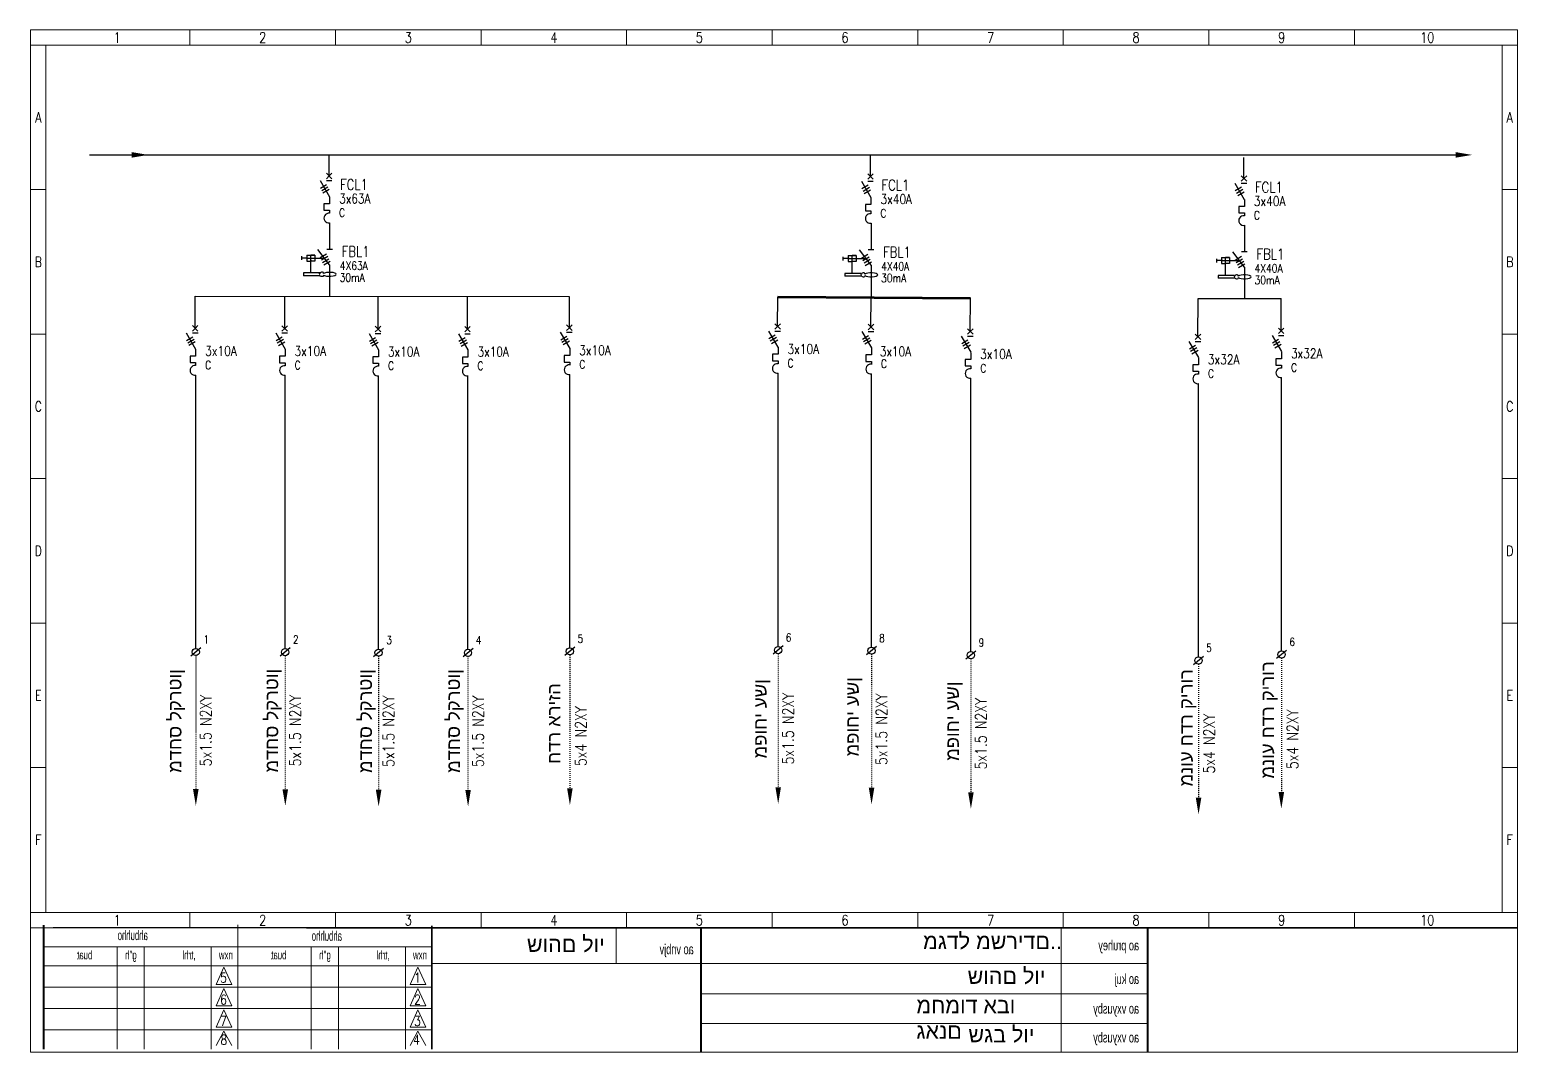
# Model space of a CAD drawing. Header units: millimetres. Extents: x 46170 to 87148, y 12751 to 40933.
# Drawn here: x 74065 to 78527, y 16888 to 19956 of the extents above; entities that cross this region are included whole.
import ezdxf
from ezdxf.enums import TextEntityAlignment as Align

# ---------------------------------------------------------------- set-up
doc = ezdxf.new("R2010")
doc.units = ezdxf.units.MM
doc.linetypes.add('ACAD_ISO03W100', pattern=[30, 12, -18])
doc.layers.add('A3', color=3, linetype='Continuous')
doc.styles.add('ROMANS', font='romans.shx')
doc.styles.get("Standard").update_dxf_attribs({"font": 'arial.ttf'})
doc.styles.add('TECHNO_M', font='techno_m.shx')

msp = doc.modelspace()

# ---------------------------------------------------------------- linework, layer by layer
at = {"color": 7, "linetype": 'ByBlock', "lineweight": 13, "ltscale": 2}
for p, q in [((74067.3, 16891.1), (74067.3, 19956.5)), ((74067.3, 19956.5), (78524.4, 19956.5)), ((74067.3, 16891.1), (74067.3, 19956.5)), ((74067.3, 19956.5), (78524.4, 19956.5)), ((78478.3, 19909.9), (78478.3, 17310.4)), ((74067.3, 17310.4), (78524.4, 17310.4)), ((74688.2, 17272.9), (74688.2, 16900.1)), ((75822.9, 17262.8), (75822.9, 17157.7)), ((77156.9, 17261.7), (77156.9, 16891.1)), ((74326.4, 17207.2), (74326.4, 16900.1)), ((74408.1, 17207.2), (74408.1, 16900.1)), ((74608.9, 17207.2), (74608.9, 16900.1)), ((74908.2, 17207.2), (74908.2, 16900.1)), ((74990, 17207.2), (74990, 16900.1)), ((75190.8, 17207.2), (75190.8, 16900.1))]:
    msp.add_line(p, q, dxfattribs=at)
at = {"color": 7, "linetype": 'ByBlock', "lineweight": 13}
for p, q in [((74544.8, 19956.5), (74544.8, 19909.9)), ((74544.8, 19956.5), (74544.8, 19909.9)), ((74544.8, 19956.5), (74544.8, 19909.9)), ((74544.8, 19956.5), (74544.8, 19909.9)), ((74981.2, 19956.5), (74981.2, 19909.9)), ((74981.2, 19956.5), (74981.2, 19909.9)), ((74981.2, 19956.5), (74981.2, 19909.9)), ((74981.2, 19956.5), (74981.2, 19909.9)), ((75417.6, 19956.5), (75417.6, 19909.9)), ((75417.6, 19956.5), (75417.6, 19909.9)), ((75417.6, 19956.5), (75417.6, 19909.9)), ((75417.6, 19956.5), (75417.6, 19909.9)), ((75854, 19956.5), (75854, 19909.9)), ((75854, 19956.5), (75854, 19909.9)), ((75854, 19956.5), (75854, 19909.9)), ((75854, 19956.5), (75854, 19909.9)), ((76290.4, 19956.5), (76290.4, 19909.9)), ((76290.4, 19956.5), (76290.4, 19909.9)), ((76290.4, 19956.5), (76290.4, 19909.9)), ((76290.4, 19956.5), (76290.4, 19909.9)), ((76726.8, 19956.5), (76726.8, 19909.9)), ((76726.8, 19956.5), (76726.8, 19909.9)), ((77163.2, 19956.5), (77163.2, 19909.9)), ((77163.2, 19956.5), (77163.2, 19909.9)), ((77599.6, 19956.5), (77599.6, 19909.9)), ((77599.6, 19956.5), (77599.6, 19909.9)), ((78036, 19956.5), (78036, 19909.9)), ((78036, 19956.5), (78036, 19909.9)), ((74067.3, 19909.9), (78524.4, 19909.9)), ((74067.3, 19477.2), (74113.3, 19477.2)), ((78478.3, 19477.2), (78524.4, 19477.2)), ((74067.3, 19044.1), (74113.3, 19044.1)), ((78478.3, 19044.1), (78524.4, 19044.1)), ((74067.3, 18610.9), (74113.3, 18610.9)), ((78478.3, 18610.9), (78524.4, 18610.9)), ((74067.3, 18177.8), (74113.3, 18177.8)), ((74067.3, 18177.8), (74113.3, 18177.8)), ((78478.3, 18177.8), (78524.4, 18177.8)), ((74067.3, 17744.6), (74113.3, 17744.6)), ((78478.3, 17744.6), (78524.4, 17744.6)), ((74544.8, 17310.4), (74544.8, 17263.8)), ((74544.8, 17310.4), (74544.8, 17263.8)), ((74544.8, 17310.4), (74544.8, 17263.8)), ((74544.8, 17310.4), (74544.8, 17263.8)), ((74981.2, 17310.4), (74981.2, 17263.8)), ((74981.2, 17310.4), (74981.2, 17263.8)), ((74981.2, 17310.4), (74981.2, 17263.8)), ((74981.2, 17310.4), (74981.2, 17263.8)), ((75417.6, 17310.4), (75417.6, 17263.8)), ((75417.6, 17310.4), (75417.6, 17263.8)), ((75417.6, 17310.4), (75417.6, 17263.8)), ((75417.6, 17310.4), (75417.6, 17263.8)), ((75854, 17310.4), (75854, 17263.8)), ((75854, 17310.4), (75854, 17263.8)), ((75854, 17310.4), (75854, 17263.8)), ((75854, 17310.4), (75854, 17263.8)), ((76290.4, 17310.4), (76290.4, 17263.8)), ((76290.4, 17310.4), (76290.4, 17263.8)), ((76290.4, 17310.4), (76290.4, 17263.8)), ((76290.4, 17310.4), (76290.4, 17263.8)), ((76726.8, 17310.4), (76726.8, 17263.8)), ((76726.8, 17310.4), (76726.8, 17263.8)), ((77163.2, 17310.4), (77163.2, 17263.8)), ((77163.2, 17310.4), (77163.2, 17263.8)), ((77599.6, 17310.4), (77599.6, 17263.8)), ((77599.6, 17310.4), (77599.6, 17263.8)), ((78036, 17310.4), (78036, 17263.8)), ((78036, 17310.4), (78036, 17263.8))]:
    msp.add_line(p, q, dxfattribs=at)
at = {"color": 7, "linetype": 'Continuous', "lineweight": 13}
for p, q in [((74113.3, 19909.9), (74113.3, 17310.4)), ((75270.1, 17207.2), (74106.4, 17207.2)), ((74688.2, 17207.2), (74688.2, 17207.2)), ((75270.1, 17207.2), (75270.1, 17207.2)), ((75270.1, 17150.7), (74106.4, 17150.7)), ((77416.3, 17157.7), (75270.1, 17157.7)), ((75270.1, 17086.7), (74106.4, 17086.7)), ((75270.1, 17022.6), (74106.4, 17022.6)), ((75270.1, 16958.6), (74106.4, 16958.6)), ((74688.2, 16958.6), (74688.2, 16958.6))]:
    msp.add_line(p, q, dxfattribs=at)
at = {"color": 0, "linetype": 'ByBlock', "ltscale": 2}
for p, q in [((74244.1, 19581.3), (78339, 19581.3)), ((74962.2, 19518.1), (74962.2, 19581.3)), ((76585.3, 19516.5), (76585.3, 19579.8)), ((77704.7, 19510.4), (77704.7, 19573.7)), ((74560.8, 19061.4), (74561, 19157.8)), ((75682.5, 19155.5), (74562.4, 19156.7)), ((74829, 19061.1), (74829.2, 19157.5)), ((75108.9, 19059.3), (75109.1, 19155.7)), ((75377.1, 19059.1), (75377.2, 19155.5)), ((75682.3, 19063.3), (75682.5, 19155.5)), ((76306.7, 19067.1), (76306.9, 19155.7)), ((76586.6, 19065.3), (76586.7, 19155.5)), ((76884.4, 19051.9), (76884.6, 19151.4)), ((77566.9, 19035.8), (77567.1, 19150.4)), ((77816, 19053.9), (77816.6, 19150.9))]:
    msp.add_line(p, q, dxfattribs=at)
at = {"color": 7, "linetype": 'ByBlock', "lineweight": -2}
for p, q in [((74935.2, 19504.4), (74963.3, 19455.7)), ((76558.3, 19502.8), (76586.4, 19454.1)), ((74963.5, 19455.6), (74963.5, 19434.4)), ((77677.7, 19496.8), (77705.8, 19448.1)), ((74963.5, 19434.4), (74946.7, 19434.4)), ((74946.7, 19434.4), (74946.7, 19415.2)), ((74946.7, 19415.2), (74963.4, 19415.2)), ((76586.5, 19432.8), (76569.8, 19432.8)), ((76569.8, 19432.8), (76569.8, 19413.6)), ((76569.8, 19413.6), (76586.5, 19413.6)), ((76586.5, 19454), (76586.5, 19432.8)), ((77705.9, 19426.8), (77689.2, 19426.8)), ((77689.2, 19426.8), (77689.2, 19407.5)), ((77705.9, 19447.9), (77705.9, 19426.8)), ((77689.2, 19407.5), (77705.9, 19407.5)), ((74879.6, 19277.8), (74879.6, 19266.4)), ((74895.3, 19281.2), (74919.4, 19281.2)), ((74895.3, 19281.2), (74895.3, 19263)), ((74907.3, 19227.8), (74907.3, 19281.2)), ((74919.4, 19281.2), (74907.3, 19281.2)), ((74907.3, 19278.4), (74907.3, 19279.7)), ((74919.4, 19281.2), (74919.4, 19263)), ((74963.7, 19252.2), (74928.7, 19297.9)), ((76518.3, 19279.6), (76542.4, 19279.6)), ((76518.3, 19279.6), (76518.3, 19261.4)), ((76530.4, 19226.2), (76530.4, 19279.6)), ((76542.4, 19279.6), (76530.4, 19279.6)), ((76530.4, 19276.8), (76530.4, 19278.1)), ((76542.4, 19279.6), (76542.4, 19261.4)), ((76586.7, 19250.6), (76551.8, 19296.3)), ((77706.1, 19244.6), (77671.2, 19290.3)), ((74897.8, 19272.1), (74879.6, 19272.1)), ((74895.3, 19263), (74907.3, 19263)), ((74897.8, 19272.1), (74916.9, 19272.1)), ((74907.3, 19265.8), (74907.3, 19264.5)), ((74919.4, 19263), (74907.3, 19263)), ((74916.9, 19272.1), (74948.5, 19272.1)), ((76502.6, 19276.2), (76502.6, 19264.8)), ((76520.8, 19270.5), (76502.6, 19270.5)), ((76518.3, 19261.4), (76530.4, 19261.4)), ((76520.8, 19270.5), (76540, 19270.5)), ((76530.4, 19264.2), (76530.4, 19262.9)), ((76542.4, 19261.4), (76530.4, 19261.4)), ((76540, 19270.5), (76571.5, 19270.5)), ((77622, 19270.2), (77622, 19258.7)), ((77640.2, 19264.4), (77622, 19264.4)), ((77637.8, 19273.5), (77661.8, 19273.5)), ((77637.8, 19273.5), (77637.8, 19255.4)), ((77637.8, 19255.4), (77649.8, 19255.4)), ((77640.2, 19264.4), (77659.4, 19264.4)), ((77649.8, 19220.1), (77649.8, 19273.5)), ((77661.8, 19273.5), (77649.8, 19273.5)), ((77649.8, 19270.7), (77649.8, 19272)), ((77649.8, 19258.2), (77649.8, 19256.9)), ((77661.8, 19255.4), (77649.8, 19255.4)), ((77659.4, 19264.4), (77690.9, 19264.4)), ((77661.8, 19273.5), (77661.8, 19255.4)), ((74933, 19227.8), (74885.4, 19227.8)), ((74885.4, 19227.8), (74885.4, 19219)), ((74933, 19219), (74885.4, 19219)), ((74933, 19225), (74933, 19227.8)), ((74934.7, 19225), (74933, 19225)), ((74934.7, 19221.8), (74933, 19221.8)), ((74933, 19221.8), (74933, 19219)), ((74934.7, 19227.5), (74934.7, 19225)), ((74934.7, 19219.3), (74934.7, 19221.8)), ((74945.1, 19225.5), (74945.1, 19228.6)), ((74945.1, 19221.3), (74945.1, 19218.2)), ((74945.1, 19221.3), (74945.1, 19218.2)), ((76556.1, 19226.2), (76508.4, 19226.2)), ((76508.4, 19226.2), (76508.4, 19217.4)), ((76556.1, 19217.4), (76508.4, 19217.4)), ((76556.1, 19223.5), (76556.1, 19226.2)), ((76557.8, 19223.5), (76556.1, 19223.5)), ((76557.8, 19220.2), (76556.1, 19220.2)), ((76556.1, 19220.2), (76556.1, 19217.4)), ((76557.8, 19225.9), (76557.8, 19223.5)), ((76557.8, 19217.7), (76557.8, 19220.2)), ((76568.1, 19224), (76568.1, 19227)), ((76568.1, 19219.7), (76568.1, 19216.6)), ((76568.1, 19219.7), (76568.1, 19216.6)), ((77675.5, 19220.1), (77627.8, 19220.1)), ((77627.8, 19220.1), (77627.8, 19211.4)), ((77675.5, 19211.4), (77627.8, 19211.4)), ((77675.5, 19217.4), (77675.5, 19220.1)), ((77677.2, 19217.4), (77675.5, 19217.4)), ((77677.2, 19214.1), (77675.5, 19214.1)), ((77675.5, 19214.1), (77675.5, 19211.4)), ((77677.2, 19219.8), (77677.2, 19217.4)), ((77677.2, 19211.7), (77677.2, 19214.1)), ((77687.5, 19217.9), (77687.5, 19221)), ((77687.5, 19213.6), (77687.5, 19210.5)), ((77687.5, 19213.6), (77687.5, 19210.5)), ((76279.7, 19053.4), (76307.8, 19004.7)), ((74533.9, 19047.7), (74562, 18999)), ((74802, 19047.5), (74830.1, 18998.8)), ((75081.9, 19045.7), (75110, 18997)), ((75350.1, 19045.4), (75378.2, 18996.7)), ((75655.3, 19049.7), (75683.4, 19001)), ((76559.6, 19051.7), (76587.7, 19003)), ((76857.4, 19038.2), (76885.6, 18989.5)), ((77539.9, 19022.2), (77568, 18973.5)), ((77789, 19040.2), (77817.1, 18991.5)), ((74562.1, 18977.8), (74545.4, 18977.8)), ((74545.4, 18977.8), (74545.4, 18958.5)), ((74562.1, 18998.9), (74562.1, 18977.8)), ((74830.3, 18977.5), (74813.5, 18977.5)), ((74813.5, 18977.5), (74813.5, 18958.3)), ((74830.3, 18998.7), (74830.3, 18977.5)), ((75110.1, 18975.7), (75093.4, 18975.7)), ((75093.4, 18975.7), (75093.4, 18956.5)), ((75110.1, 18996.9), (75110.1, 18975.7)), ((75378.3, 18975.4), (75361.6, 18975.4)), ((75361.6, 18975.4), (75361.6, 18956.2)), ((75378.3, 18996.6), (75378.3, 18975.4)), ((75683.5, 18979.7), (75666.8, 18979.7)), ((75666.8, 18979.7), (75666.8, 18960.4)), ((75683.5, 19000.8), (75683.5, 18979.7)), ((76307.9, 18983.5), (76291.2, 18983.5)), ((76291.2, 18983.5), (76291.2, 18964.2)), ((76291.2, 18964.2), (76307.9, 18964.2)), ((76307.9, 19004.6), (76307.9, 18983.5)), ((76587.8, 18981.7), (76571.1, 18981.7)), ((76571.1, 18981.7), (76571.1, 18962.4)), ((76587.8, 19002.8), (76587.8, 18981.7)), ((76885.7, 18968.2), (76868.9, 18968.2)), ((76868.9, 18968.2), (76868.9, 18949)), ((76885.7, 18989.4), (76885.7, 18968.2)), ((77568.2, 18973.3), (77568.2, 18952.2)), ((77817.3, 18970.2), (77800.5, 18970.2)), ((77800.5, 18970.2), (77800.5, 18951)), ((77817.3, 18991.4), (77817.3, 18970.2)), ((74545.4, 18958.5), (74562.1, 18958.5)), ((74813.5, 18958.3), (74830.2, 18958.3)), ((75093.4, 18956.5), (75110.1, 18956.5)), ((75361.6, 18956.2), (75378.3, 18956.2)), ((75666.8, 18960.4), (75683.5, 18960.4)), ((76571.1, 18962.4), (76587.8, 18962.4)), ((76868.9, 18949), (76885.7, 18949)), ((77568.2, 18952.2), (77551.4, 18952.2)), ((77551.4, 18952.2), (77551.4, 18932.9)), ((77551.4, 18932.9), (77568.1, 18932.9)), ((77800.5, 18951), (77817.2, 18951))]:
    msp.add_line(p, q, dxfattribs=at)
at = {"color": 7, "linetype": 'Continuous', "lineweight": -2}
for p, q in [((74954, 19526.3), (74970.4, 19509.9)), ((74962.2, 19518.1), (74954, 19509.9)), ((74954, 19504.4), (74970.5, 19504.4)), ((74962.2, 19518.1), (74970.4, 19526.3)), ((76577, 19502.8), (76593.6, 19502.8)), ((76577.1, 19524.7), (76593.5, 19508.3)), ((76585.3, 19516.5), (76577.1, 19508.3)), ((76585.3, 19516.5), (76593.5, 19524.7)), ((77696.5, 19518.6), (77712.9, 19502.2)), ((77704.7, 19510.4), (77696.5, 19502.2)), ((77704.7, 19510.4), (77712.9, 19518.6)), ((77696.4, 19496.8), (77713, 19496.8)), ((74963.4, 19415.2), (74963.4, 19406.3)), ((76586.5, 19413.6), (76586.5, 19404.7)), ((77705.9, 19407.5), (77705.9, 19398.6)), ((74972.1, 19297.9), (74955.3, 19297.9)), ((76595.1, 19296.3), (76578.4, 19296.3)), ((77714.5, 19290.3), (77697.8, 19290.3)), ((74552.7, 19069.6), (74569, 19053.2)), ((74560.8, 19061.4), (74552.7, 19053.2)), ((74560.8, 19061.4), (74569, 19069.6)), ((74820.8, 19069.3), (74837.2, 19052.9)), ((74829, 19061.1), (74820.8, 19052.9)), ((74829, 19061.1), (74837.2, 19069.3)), ((75100.7, 19067.5), (75117.1, 19051.1)), ((75108.9, 19059.3), (75100.7, 19051.1)), ((75108.9, 19059.3), (75117.1, 19067.5)), ((75368.9, 19067.3), (75385.3, 19050.9)), ((75377.1, 19059.1), (75368.9, 19050.9)), ((75377.1, 19059.1), (75385.3, 19067.3)), ((75674.1, 19071.5), (75690.5, 19055.1)), ((75682.3, 19063.3), (75674.1, 19055.1)), ((75682.3, 19063.3), (75690.5, 19071.5)), ((76298.5, 19075.3), (76314.9, 19058.9)), ((76306.7, 19067.1), (76298.5, 19058.9)), ((76298.5, 19053.4), (76315, 19053.4)), ((76306.7, 19067.1), (76314.9, 19075.3)), ((76578.4, 19073.5), (76594.8, 19057.1)), ((76586.6, 19065.3), (76578.4, 19057.1)), ((76586.6, 19065.3), (76594.8, 19073.5)), ((76876.2, 19060.1), (76892.6, 19043.7)), ((76884.4, 19051.9), (76892.6, 19060.1)), ((77807.8, 19062.1), (77824.2, 19045.7)), ((77816, 19053.9), (77807.8, 19045.7)), ((77816, 19053.9), (77824.2, 19062.1)), ((74552.6, 19047.7), (74569.2, 19047.7)), ((74820.8, 19047.5), (74837.3, 19047.5)), ((75100.7, 19045.7), (75117.2, 19045.7)), ((75368.8, 19045.4), (75385.4, 19045.4)), ((75674, 19049.7), (75690.6, 19049.7)), ((76578.3, 19051.7), (76594.9, 19051.7)), ((76884.4, 19051.9), (76876.2, 19043.7)), ((76876.2, 19038.2), (76892.7, 19038.2)), ((77558.7, 19044), (77575.1, 19027.6)), ((77566.9, 19035.8), (77558.7, 19027.6)), ((77558.7, 19022.2), (77575.2, 19022.2)), ((77566.9, 19035.8), (77575.1, 19044)), ((77807.8, 19040.2), (77824.3, 19040.2)), ((76307.9, 18964.2), (76307.9, 18955.3)), ((74562.1, 18958.5), (74562.1, 18949.6)), ((74830.2, 18958.3), (74830.2, 18949.4)), ((75110.1, 18956.5), (75110.1, 18947.6)), ((75378.3, 18956.2), (75378.3, 18947.3)), ((75683.5, 18960.4), (75683.5, 18951.5)), ((76587.8, 18962.4), (76587.8, 18953.5)), ((76885.7, 18949), (76885.7, 18940.1)), ((77568.1, 18932.9), (77568.1, 18924)), ((77817.2, 18951), (77817.2, 18942.1))]:
    msp.add_line(p, q, dxfattribs=at)
at = {"lineweight": -2}
for p, q in [((74936.3, 19482), (74954.8, 19492.8)), ((74939.9, 19474.7), (74958.8, 19485.8)), ((74943.5, 19467.3), (74962.4, 19478.4)), ((76559.4, 19480.4), (76577.8, 19491.2)), ((76562.9, 19473.1), (76581.9, 19484.2)), ((76566.5, 19465.7), (76585.5, 19476.8)), ((77678.8, 19474.4), (77697.2, 19485.2)), ((77682.3, 19467.1), (77701.3, 19478.2)), ((77685.9, 19459.6), (77704.9, 19470.7)), ((74935.5, 19273.8), (74954.4, 19284.9)), ((74939, 19266.5), (74958, 19277.6)), ((76558.5, 19272.2), (76577.5, 19283.3)), ((77677.9, 19266.2), (77696.9, 19277.3)), ((74942.6, 19259.1), (74961.6, 19270.2)), ((74946.2, 19251.7), (74965.2, 19262.8)), ((76562.1, 19265), (76581, 19276.1)), ((76565.7, 19257.5), (76584.6, 19268.6)), ((76569.3, 19250.1), (76588.2, 19261.2)), ((77681.5, 19258.9), (77700.4, 19270)), ((77685.1, 19251.4), (77704, 19262.5)), ((77688.7, 19244), (77707.6, 19255.1)), ((74535, 19025.3), (74553.4, 19036.1)), ((74538.5, 19018), (74557.5, 19029.1)), ((74542.1, 19010.6), (74561.1, 19021.7)), ((74803.1, 19025.1), (74821.6, 19035.9)), ((74806.7, 19017.8), (74825.6, 19028.9)), ((74810.3, 19010.3), (74829.2, 19021.4)), ((75083, 19023.3), (75101.5, 19034.1)), ((75086.5, 19016), (75105.5, 19027.1)), ((75090.1, 19008.6), (75109.1, 19019.7)), ((75351.2, 19023), (75369.6, 19033.8)), ((75354.7, 19015.7), (75373.7, 19026.8)), ((75358.3, 19008.3), (75377.3, 19019.4)), ((75656.4, 19027.3), (75674.8, 19038.1)), ((75659.9, 19020), (75678.9, 19031.1)), ((75663.5, 19012.5), (75682.5, 19023.6)), ((76280.8, 19031), (76299.3, 19041.8)), ((76284.3, 19023.7), (76303.3, 19034.8)), ((76287.9, 19016.3), (76306.9, 19027.4)), ((76560.7, 19029.2), (76579.1, 19040)), ((76564.2, 19022), (76583.2, 19033.1)), ((76567.8, 19014.5), (76586.8, 19025.6)), ((76858.6, 19015.8), (76877, 19026.6)), ((76862.1, 19008.5), (76881.1, 19019.6)), ((76865.7, 19001.1), (76884.7, 19012.2)), ((77541, 18999.8), (77559.5, 19010.6)), ((77790.1, 19017.8), (77808.6, 19028.6)), ((77793.7, 19010.5), (77812.6, 19021.6)), ((77797.3, 19003.1), (77816.2, 19014.2)), ((77544.5, 18992.5), (77563.5, 19003.6)), ((77548.2, 18985), (77567.1, 18996.1))]:
    msp.add_line(p, q, dxfattribs=at)
at = {"linetype": 'ByBlock', "ltscale": 2}
for p, q in [((74963.7, 19377.8), (74963.7, 19297.9)), ((76586.7, 19376.3), (76586.7, 19296.3)), ((77706.1, 19370.2), (77706.1, 19290.3)), ((74963.7, 19252.2), (74963.7, 19155.6)), ((76586.7, 19250.6), (76586.8, 19154)), ((77706.1, 19244.6), (77706.1, 19149.5)), ((74562.3, 18102), (74562.3, 18921.2)), ((74830.5, 18101.7), (74830.5, 18920.9)), ((75683.8, 18103.9), (75683.7, 18923.1)), ((76308.2, 18107.7), (76308.2, 18926.9)), ((76588, 18105.9), (76588, 18925.1)), ((75110.4, 18099.9), (75110.4, 18919.1)), ((75378.5, 18099.6), (75378.5, 18918.8)), ((76885.9, 18092.4), (76885.9, 18911.7)), ((77568.4, 18076.4), (77568.4, 18895.6)), ((77817.5, 18094.5), (77817.5, 18913.7))]:
    msp.add_line(p, q, dxfattribs=at)
at = {"lineweight": 53}
msp.add_line((76306.9, 19155.7), (76884.6, 19151.4), dxfattribs=at)
msp.add_line((77567.1, 19150.4), (77816.6, 19150.9))
at = {"color": 7, "ltscale": 2}
for p, q in [((74577.3, 18103.6), (74547.4, 18078.7)), ((74845.4, 18103.4), (74815.6, 18078.4)), ((75125.3, 18101.6), (75095.4, 18076.6)), ((75393.5, 18101.3), (75363.6, 18076.3)), ((75698.7, 18105.5), (75668.8, 18080.6)), ((76323.1, 18109.3), (76293.2, 18084.4)), ((76603, 18107.5), (76573.1, 18082.6)), ((76900.9, 18094.1), (76871, 18069.2)), ((77583.3, 18078), (77553.4, 18053.1)), ((77832.4, 18096.1), (77802.5, 18071.2))]:
    msp.add_line(p, q, dxfattribs=at)
at = {"linetype": 'ACAD_ISO03W100', "ltscale": 0.2}
for p, q in [((74562.3, 18080.3), (74562.3, 17674.7)), ((74830.5, 18080.1), (74830.5, 17674.4)), ((75110.4, 18078.3), (75110.4, 17672.6)), ((75378.5, 18078), (75378.5, 17672.3)), ((75683.8, 18082.3), (75683.7, 17676.6)), ((76308.2, 18086), (76308.2, 17680.4)), ((76588, 18084.2), (76588, 17678.6)), ((77817.5, 18072.8), (77817.5, 17667.2)), ((76885.9, 18070.8), (76885.9, 17665.2)), ((77568.4, 18054.8), (77568.4, 17649.1))]:
    msp.add_line(p, q, dxfattribs=at)
at = {"color": 7, "lineweight": 13}
for p, q in [((74646.7, 17146.8), (74623.2, 17094.1)), ((74646.7, 17146.8), (74670.3, 17094.1)), ((75228.6, 17146.8), (75205, 17094.1)), ((75228.6, 17146.8), (75252.1, 17094.1)), ((74623.2, 17094.1), (74670.3, 17094.1)), ((75205, 17094.1), (75252.1, 17094.1)), ((74646.7, 17082.7), (74623.2, 17030.1)), ((74646.7, 17082.7), (74670.3, 17030.1)), ((75228.6, 17082.7), (75205, 17030.1)), ((75228.6, 17082.7), (75252.1, 17030.1)), ((74623.2, 17030.1), (74670.3, 17030.1)), ((74646.7, 17018.7), (74623.2, 16966)), ((74646.7, 17018.7), (74670.3, 16966)), ((75205, 17030.1), (75252.1, 17030.1)), ((75228.6, 17018.7), (75205, 16966)), ((75228.6, 17018.7), (75252.1, 16966)), ((74623.2, 16966), (74670.3, 16966)), ((75205, 16966), (75252.1, 16966)), ((74646.7, 16954.6), (74623.2, 16911)), ((74646.7, 16954.6), (74670.3, 16911)), ((75228.6, 16954.6), (75205, 16911)), ((75228.6, 16954.6), (75252.1, 16911))]:
    msp.add_line(p, q, dxfattribs=at)
at = {"color": 7, "lineweight": 13, "ltscale": 2}
for p, q in [((76077.3, 17066.5), (77416.3, 17066.5)), ((76077.3, 16977.5), (77416.3, 16977.5))]:
    msp.add_line(p, q, dxfattribs=at)
at = {"color": 7, "linetype": 'ByBlock', "lineweight": 13, "ltscale": 2}
for points in [[(74067.3, 16891.1), (78524.4, 16891.1), (78524.4, 19956.5), (74067.3, 19956.5)], [(74067.3, 19956.5), (78524.4, 19956.5), (78524.4, 16891.1), (74067.3, 16891.1)], [(74067.3, 16891.1), (78524.4, 16891.1), (78524.4, 19956.5), (74067.3, 19956.5)], [(74067.3, 19956.5), (78524.4, 19956.5), (78524.4, 16891.1), (74067.3, 16891.1)], [(74067.3, 17310.4), (78524.4, 17310.4), (78524.4, 17263.8), (74067.3, 17263.8)]]:
    msp.add_lwpolyline(points, close=True, dxfattribs=at)
at = {"color": 7, "linetype": 'ByBlock', "lineweight": 13, "ltscale": 2, "const_width": 5}
msp.add_lwpolyline([(74067.3, 17263.8), (78524.4, 17263.8), (78524.4, 17263.8), (74067.3, 17263.8)], close=True, dxfattribs=at)
at = {"color": 7, "ltscale": 2}
for centre in [(74562.3, 18091.1), (74830.5, 18090.9), (75110.4, 18089.1), (75378.5, 18088.8), (75683.8, 18093.1), (76308.2, 18096.8), (76588, 18095.1), (76885.9, 18081.6), (77568.4, 18065.6), (77817.5, 18083.6)]:
    msp.add_circle(centre, 10.8, dxfattribs=at)
at = {"color": 7, "linetype": 'ByBlock', "lineweight": -2}
for centre, radius, start, end in [((74961.1, 19392), 14.4, 80.8849, 280.1182), ((76584.2, 19390.5), 14.4, 80.8849, 280.1182), ((77703.6, 19384.4), 14.4, 80.8849, 280.1182), ((74940.9, 19218.9), 10.6, 66.8973, 125.6982), ((74940.9, 19227.9), 10.6, 234.3018, 293.1027), ((76563.9, 19217.3), 10.6, 66.8973, 125.6982), ((76563.9, 19226.3), 10.6, 234.3018, 293.1027), ((77683.3, 19211.2), 10.6, 66.8973, 125.6982), ((77683.3, 19220.3), 10.6, 234.3018, 293.1027), ((74559.8, 18935.4), 14.4, 80.8849, 280.1182), ((74828, 18935.1), 14.4, 80.8849, 280.1182), ((75107.8, 18933.3), 14.4, 80.8849, 280.1182), ((75376, 18933.1), 14.4, 80.8849, 280.1182), ((75681.2, 18937.3), 14.4, 80.8849, 280.1182), ((76305.6, 18941.1), 14.4, 80.8849, 280.1182), ((76585.5, 18939.3), 14.4, 80.8849, 280.1182), ((76883.4, 18925.9), 14.4, 80.8849, 280.1182), ((77565.8, 18909.8), 14.4, 80.8849, 280.1182), ((77815, 18927.9), 14.4, 80.8849, 280.1182)]:
    msp.add_arc(centre, radius, start, end, dxfattribs=at)
for centre in [(74963.7, 19223.4), (76586.7, 19221.8), (77706.1, 19215.7)]:
    msp.add_ellipse(centre, major_axis=(-20, 0), ratio=0.292341, start_param=0.37335, end_param=5.909835, dxfattribs=at)
at = {"color": 7, "linetype": 'ByBlock', "lineweight": -2, "ltscale": 30}
for points in [[(74370.2, 19589.7), (74420.2, 19581.3), (74370.2, 19573)], [(78339, 19589.7), (78389, 19581.3), (78339, 19573)], [(74570.9, 17680.2), (74562.6, 17630.2), (74554.2, 17680.2)], [(74839.1, 17679.9), (74830.8, 17629.9), (74822.4, 17679.9)], [(75119, 17678.2), (75110.6, 17628.2), (75102.3, 17678.2)], [(75387.1, 17677.9), (75378.8, 17627.9), (75370.5, 17677.9)], [(75692.3, 17682.1), (75684, 17632.1), (75675.7, 17682.1)], [(76316.8, 17685.9), (76308.4, 17635.9), (76300.1, 17685.9)], [(76596.6, 17684.1), (76588.3, 17634.1), (76580, 17684.1)], [(76894.5, 17670.7), (76886.2, 17620.7), (76877.8, 17670.7)], [(77825.1, 17671.3), (77816.7, 17621.3), (77808.4, 17671.3)], [(77577, 17654.6), (77568.6, 17604.6), (77560.3, 17654.6)]]:
    msp.add_solid(points, dxfattribs=at)
at = {"layer": 'A3', "color": 7, "lineweight": 13, "const_width": 5.63}
for points in [[(74106.4, 16900.1), (74106.4, 17272.9)], [(75270.1, 16900.1), (75270.1, 17270.7)], [(76077.3, 16891.1), (76077.3, 17265.4)], [(77416.3, 16891.1), (77416.3, 17262.6)]]:
    msp.add_lwpolyline(points, dxfattribs=at)

# ---------------------------------------------------------------- texts
at = {"color": 7, "lineweight": 13, "style": 'ROMANS', "width": 0.8}
for s, height, p in [('1', 31.1, (74326.6, 19933.2)), ('1', 31.1, (74326.6, 19933.2)), ('1', 31.1, (74326.6, 19933.2)), ('1', 31.1, (74326.6, 19933.2)), ('2', 31.1, (74763, 19933.2)), ('2', 31.1, (74763, 19933.2)), ('2', 31.1, (74763, 19933.2)), ('2', 31.1, (74763, 19933.2)), ('3', 31.1, (75199.4, 19933.2)), ('3', 31.1, (75199.4, 19933.2)), ('3', 31.1, (75199.4, 19933.2)), ('3', 31.1, (75199.4, 19933.2)), ('4', 31.1, (75635.8, 19933.2)), ('4', 31.1, (75635.8, 19933.2)), ('4', 31.1, (75635.8, 19933.2)), ('4', 31.1, (75635.8, 19933.2)), ('5', 31.1, (76072.2, 19933.2)), ('5', 31.1, (76072.2, 19933.2)), ('5', 31.1, (76072.2, 19933.2)), ('5', 31.1, (76072.2, 19933.2)), ('6', 31.1, (76508.6, 19933.2)), ('6', 31.1, (76508.6, 19933.2)), ('7', 31.1, (76945, 19933.2)), ('7', 31.1, (76945, 19933.2)), ('8', 31.1, (77381.4, 19933.2)), ('8', 31.1, (77381.4, 19933.2)), ('9', 31.1, (77817.8, 19933.2)), ('9', 31.1, (77817.8, 19933.2)), ('10', 31.06, (78254.2, 19933.2)), ('10', 31.06, (78254.2, 19933.2)), ('A', 30.7, (74090.5, 19693.8)), ('A', 30.7, (78501.5, 19693.8)), ('B', 30.7, (74090.5, 19260.7)), ('B', 30.7, (78501.5, 19260.7)), ('C', 30.7, (74090.5, 18827.5)), ('C', 30.7, (78501.5, 18827.5)), ('D', 30.7, (74090.5, 18394.4)), ('D', 30.7, (78501.5, 18394.4)), ('E', 30.7, (74090.5, 17961.2)), ('E', 30.7, (78501.5, 17961.2)), ('F', 30.7, (74090.5, 17528)), ('F', 30.7, (78501.5, 17528)), ('1', 31.1, (74326.6, 17287.1)), ('1', 31.1, (74326.6, 17287.1)), ('1', 31.1, (74326.6, 17287.1)), ('1', 31.1, (74326.6, 17287.1)), ('2', 31.1, (74763, 17287.1)), ('2', 31.1, (74763, 17287.1)), ('2', 31.1, (74763, 17287.1)), ('2', 31.1, (74763, 17287.1)), ('3', 31.1, (75199.4, 17287.1)), ('3', 31.1, (75199.4, 17287.1)), ('3', 31.1, (75199.4, 17287.1)), ('3', 31.1, (75199.4, 17287.1)), ('4', 31.1, (75635.8, 17287.1)), ('4', 31.1, (75635.8, 17287.1)), ('4', 31.1, (75635.8, 17287.1)), ('4', 31.1, (75635.8, 17287.1)), ('5', 31.1, (76072.2, 17287.1)), ('5', 31.1, (76072.2, 17287.1)), ('5', 31.1, (76072.2, 17287.1)), ('5', 31.1, (76072.2, 17287.1)), ('6', 31.1, (76508.6, 17287.1)), ('6', 31.1, (76508.6, 17287.1)), ('7', 31.1, (76945, 17287.1)), ('7', 31.1, (76945, 17287.1)), ('8', 31.1, (77381.4, 17287.1)), ('8', 31.1, (77381.4, 17287.1)), ('9', 31.1, (77817.8, 17287.1)), ('9', 31.1, (77817.8, 17287.1)), ('10', 31.06, (78254.2, 17287.1)), ('10', 31.06, (78254.2, 17287.1))]:
    msp.add_text(s, height=height, dxfattribs=at).set_placement(p, align=Align.MIDDLE)
at = {"color": 7, "lineweight": -2, "style": 'ROMANS', "width": 0.8}
for s, height, p in [('FCL1', 32, (74995.2, 19476.3, -75649.1)), ('FCL1', 32, (76618.2, 19474.7, -75649.1)), ('FCL1', 32, (77737.6, 19468.6, -75649.1)), ('3x63A', 29, (74992, 19435.8, -75649.1)), ('3x40A', 29, (76615, 19434.3, -75649.1)), ('3x40A', 29, (77734.4, 19428.2, -75649.1)), ('C', 25, (74992, 19395.5, -75649.1)), ('C', 25, (76615, 19393.9, -75649.1)), ('C', 25, (77734.4, 19387.8, -75649.1)), ('FBL1', 32, (75000, 19275.7, -75649.1)), ('FBL1', 32, (76623, 19274.1, -75649.1)), ('FBL1', 32, (77742.4, 19268, -75649.1)), ('4X63A', 25, (74994.2, 19236.5, -75649.1)), ('4X40A', 25, (76617.2, 19234.9, -75649.1)), ('4X40A', 25, (77736.6, 19228.9, -75649.1)), ('30mA', 25, (74993.8, 19201.3, -75649.1)), ('30mA', 25, (76616.9, 19199.7, -75649.1)), ('30mA', 25, (77736.3, 19193.6, -75649.1)), ('3x10A', 29, (75712, 18981.1, -75649.1)), ('3x10A', 29, (76336.5, 18984.9, -75649.1)), ('3x10A', 29, (74590.6, 18979.2, -75649.1)), ('3x10A', 29, (74858.8, 18978.9, -75649.1)), ('3x10A', 29, (75138.7, 18977.1, -75649.1)), ('3x10A', 29, (75406.8, 18976.9, -75649.1)), ('C', 25, (75712, 18940.7, -75649.1)), ('C', 25, (76336.5, 18944.5, -75649.1)), ('3x10A', 29, (76612.8, 18977.7, -75649.1)), ('C', 25, (76616.3, 18942.7, -75649.1)), ('3x10A', 29, (76914.2, 18969.7, -75649.1)), ('3x32A', 29, (77596.7, 18953.6, -75649.1)), ('3x32A', 29, (77845.8, 18971.7, -75649.1)), ('C', 25, (74590.6, 18938.8, -75649.1)), ('C', 25, (74858.8, 18938.5, -75649.1)), ('C', 25, (75138.7, 18936.7, -75649.1)), ('C', 25, (75406.8, 18936.5, -75649.1)), ('C', 25, (76914.2, 18929.3, -75649.1)), ('C', 25, (77596.7, 18913.2, -75649.1)), ('C', 25, (77845.8, 18931.3, -75649.1))]:
    msp.add_text(s, height=height, dxfattribs=at).set_placement(p)
at = {"color": 7, "lineweight": 13, "style": 'ROMANS', "width": 0.8}
for s, height, p in [('1', 24, (74585.6, 18116.8, -75649.1)), ('2', 24, (74853.8, 18116.5, -75649.1)), ('3', 24, (75133.7, 18114.8, -75649.1)), ('4', 24, (75401.8, 18114.5, -75649.1)), ('5', 24, (75707.1, 18118.7, -75649.1)), ('6', 24, (76331.5, 18122.5, -75649.1)), ('8', 24, (76611.3, 18120.7, -75649.1)), ('9', 24, (76909.2, 18107.3, -75649.1)), ('6', 24, (77840.8, 18109.3, -75649.1)), ('5', 24, (77591.7, 18091.2, -75649.1)), ('5', 29, (74635.6, 17100.2)), ('1', 29, (75217.5, 17100.2)), ('6', 29, (74635.6, 17034.4)), ('2', 29, (75217.5, 17034.4)), ('7', 29, (74635.6, 16970.1)), ('3', 29, (75217.5, 16970.1)), ('8', 29, (74636.4, 16914.2)), ('4', 29, (75214.6, 16914.2))]:
    msp.add_text(s, height=height, dxfattribs=at).set_placement(p)
at = {"color": 7, "lineweight": -2, "style": 'ROMANS', "width": 0.8}
for s, p in [('5x1.5 N2XY', (74609.5, 17748.5, -82790.4)), ('5x1.5 N2XY', (74877.7, 17748.2, -82790.4)), ('5x1.5 N2XY', (75157.5, 17746.5, -82790.4)), ('5x1.5 N2XY', (75425.7, 17746.2, -82790.4)), ('5x1.5 N2XY', (76355.3, 17754.2, -82790.4)), ('5x1.5 N2XY', (76635.2, 17752.4, -82790.4)), ('5x1.5 N2XY', (76933.1, 17739, -82790.4)), ('5x4 N2XY', (75733.8, 17749.3, -82790.4)), ('5x4 N2XY', (77617.5, 17726.7, -82790.4)), ('5x4 N2XY', (77867.5, 17739.8, -82790.4))]:
    msp.add_text(s, height=34.2, rotation=90, dxfattribs=at).set_placement(p)
at = {"color": 7, "lineweight": 13, "style": 'TECHNO_M', "text_generation_flag": 2}
for s, height, width, p in [('ahbuhho', 29, 0.7, (74418.8, 17227.5)), ('ahbuhho', 29, 0.7, (75000.7, 17225.4)), ('ao pruhey', 30, 0.8, (77390.3, 17196.7)), ('buat', 25.81, 0.8, (74252.4, 17169.8)), ('g"h', 25.81, 0.8, (74385.3, 17169.8)), (',trhl', 25.81, 0.8, (74561.9, 17169.8)), ('nxw', 25.81, 0.8, (74673.6, 17169.8)), ('buat', 25.81, 0.8, (74834.3, 17169.8)), ('g"h', 25.81, 0.8, (74967.1, 17169.8)), (',trhl', 25.81, 0.8, (75143.8, 17169.8)), ('nxw', 25.81, 0.8, (75255.5, 17169.8)), ('ao vnbjv ', 30, 0.8, (76055.2, 17185.2)), ('ao kuj', 30, 0.8, (77390.3, 17096.2)), ('ao vxyusby', 30, 0.8, (77390.3, 17007.1)), ('ao vxyusby', 30, 0.8, (77390.3, 16920.7))]:
    msp.add_text(s, height=height, dxfattribs=dict(at, width=width)).set_placement(p)
at = {"attachment_point": 1, "rotation": 90}
for s, insert, char_height in [('מדחס לקרטון', (74479.9, 17728.9), 39.375), ('מדחס לקרטון', (74770, 17729.7), 39.375), ('מדחס לקרטון', (75051.1, 17728.4), 39.375), ('מדחס לקרטון', (75314.9, 17728.6), 39.375), ('\\pxt3;מנוע חדר קירור', (77511.7, 17688), 39.375), ('\\pxt3;מנוע חדר קירור', (77755.5, 17711.5), 39.375), ('\\pxt3;חדר אריזה', (75616.2, 17755.4), 39.375), ('מפוחי עשן', (76234.3, 17772), 39.38), ('מפוחי עשן', (76510.7, 17778), 39.38), ('מפוחי עשן', (76810.8, 17764.8), 39.38)]:
    msp.add_mtext_dynamic_manual_height_columns(s, width=4250.721, gutter_width=196.9, heights=[0], dxfattribs=dict(at, insert=insert, char_height=char_height))
at = {"lineweight": 53, "attachment_point": 1}
for s, insert, char_height in [('שוהם לוי', (75555.2, 17237.7), 46.03), ('מגדל משרידם..', (76742.7, 17246.5), 46.033), ('שוהם לוי', (76876.3, 17141.9), 46.03), ('מחמוד אבו גאנם', (76722.8, 17054.4), 46.033), ('שגב לוי', (76878.7, 16966.9), 46.03)]:
    msp.add_mtext_dynamic_manual_height_columns(s, width=421.091, gutter_width=230.2, heights=[234.7], dxfattribs=dict(at, insert=insert, char_height=char_height))

doc.saveas('drawing.dxf')
